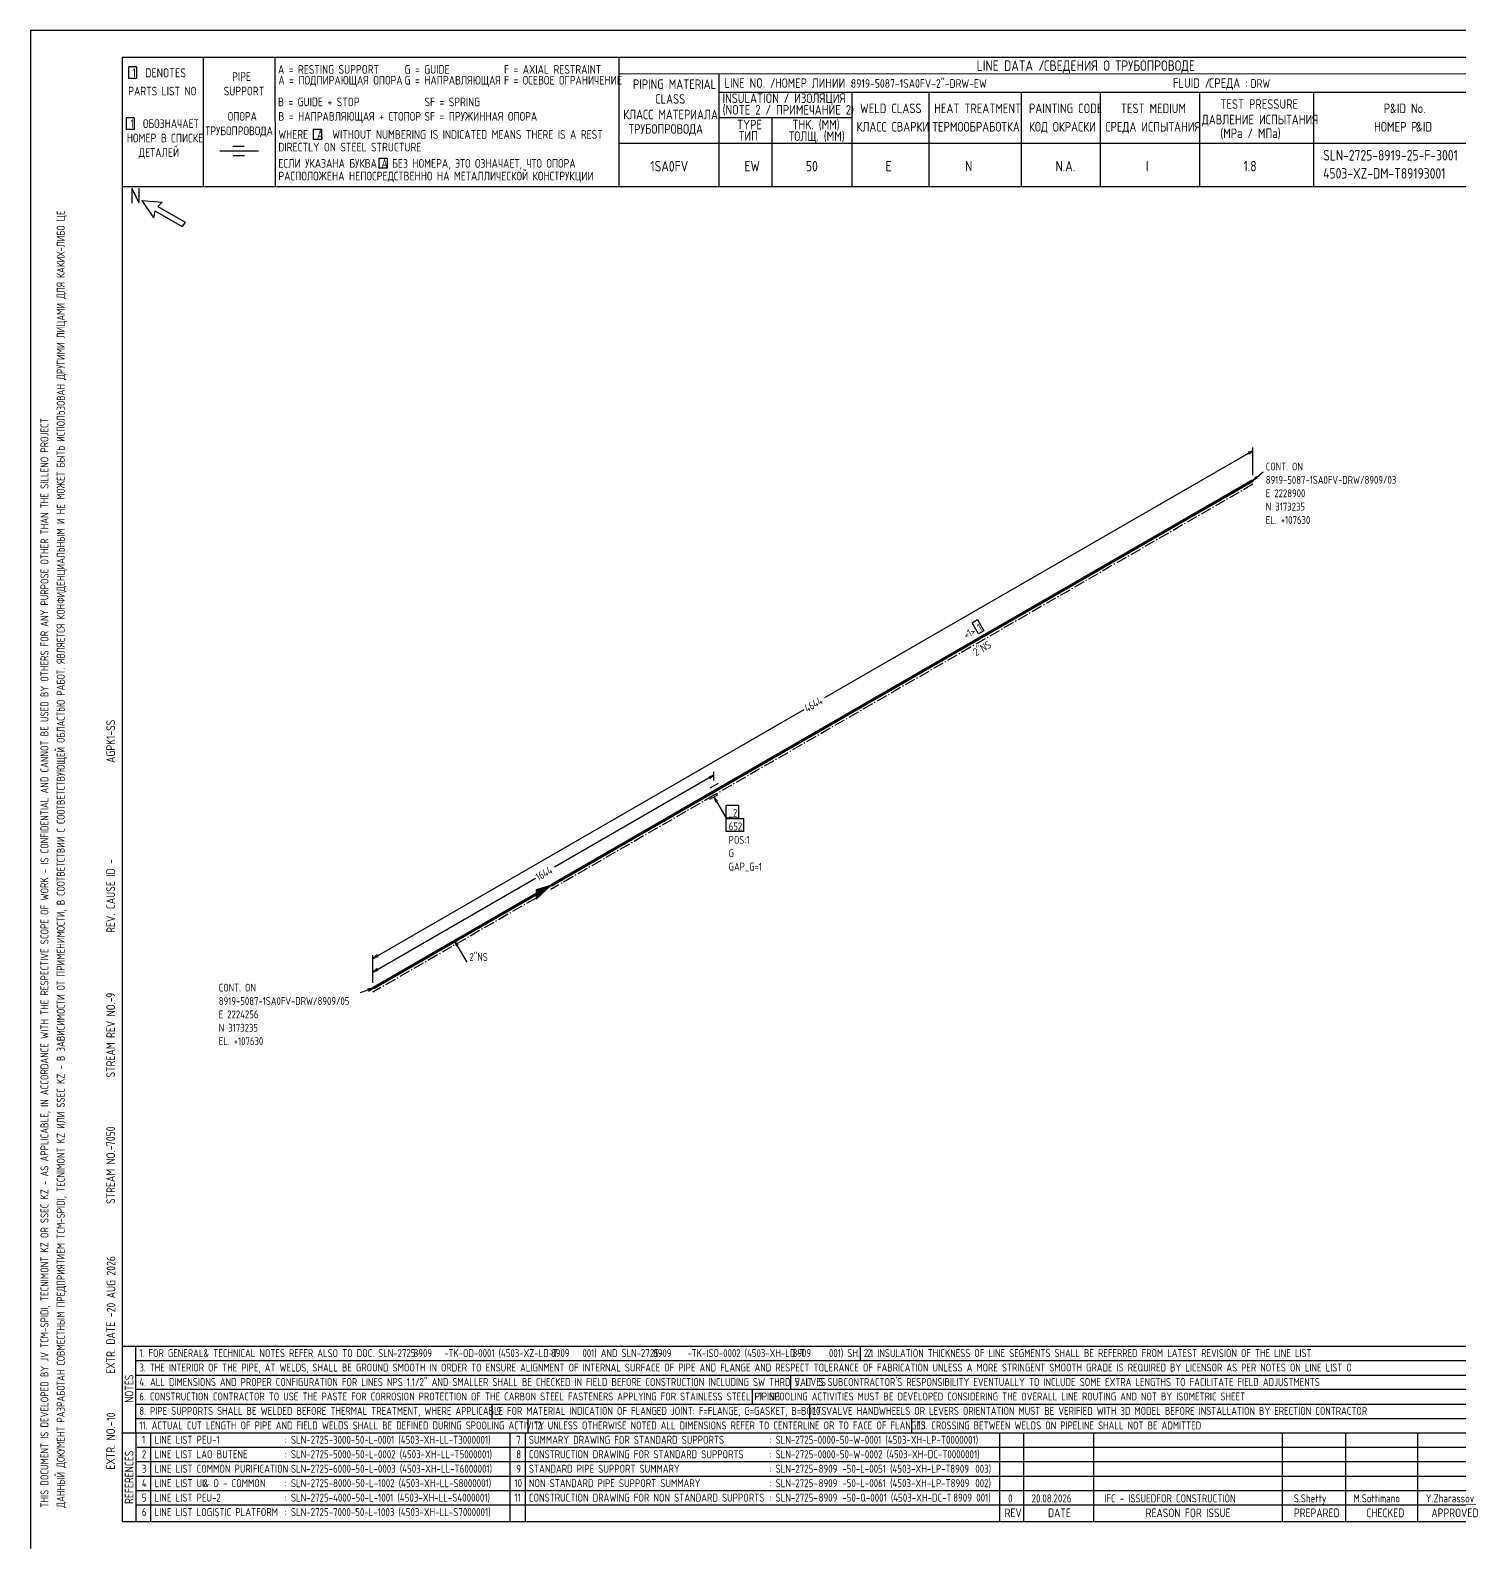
# Model space of a CAD drawing. Extents: x -1005 to 594, y -998 to 420.
# Drawn here: x 0 to 395.2, y 0 to 420 of the extents above; entities that cross this region are included whole.
import ezdxf

# ---------------------------------------------------------------- set-up
doc = ezdxf.new("R2010")
doc.units = 0
doc.linetypes.add('GT111', pattern=[4.5, 3, -0.6, 0.3, -0.6])
doc.styles.add('TTFN17', font='GOST type A')

msp = doc.modelspace()

# ---------------------------------------------------------------- linework, layer by layer
at = {"layer": 'GT_1', "flags": 128}
for points in [[(0, 420), (0, 0)], [(594, 420), (0, 420)], [(589.1, 412.5), (25.4, 412.5)], [(25.4, 412.5), (25.4, 7.5)], [(47.8, 412.5), (47.8, 376.7)], [(67.6, 412.5), (67.7, 376.7)], [(162.7, 412.5), (162.7, 376.7)], [(29.3, 409.9), (27.1, 409.9)], [(27.1, 409.9), (27.1, 406.7)], [(29.3, 409.9), (29.3, 406.7)], [(589.1, 408), (162.7, 407.9)], [(190.3, 407.8), (190.3, 376.7)], [(29.3, 406.7), (27.1, 406.7)], [(190.3, 402.9), (402.7, 402.9)], [(227.1, 402.9), (227.1, 376.7)], [(248.4, 402.9), (248.4, 376.8)], [(273.9, 402.9), (273.9, 376.7)], [(295.8, 402.9), (295.8, 376.7)], [(323.2, 402.9), (323.2, 376.7)], [(354.8, 402.9), (354.8, 376.8)], [(28.7, 395.8), (26.5, 395.8)], [(26.5, 395.8), (26.5, 392.6)], [(28.7, 395.8), (28.7, 392.6)], [(227.1, 395.8), (190.3, 395.8)], [(205, 395.8), (205, 376.7)], [(28.7, 392.6), (26.5, 392.6)], [(80.5, 392.6), (78.2, 392.6)], [(78.2, 392.6), (78.2, 389.8)], [(80.5, 392.6), (80.5, 389.8)], [(63.1, 386.6), (52.4, 386.6)], [(59.1, 387.9), (56, 387.9)], [(80.5, 389.8), (78.2, 389.8)], [(230.2, 388.7), (162.7, 388.7)], [(402.7, 388.7), (226.9, 388.7)], [(59.2, 385.3), (56.1, 385.3)], [(98.6, 384.6), (96.3, 384.6)], [(96.3, 384.6), (96.3, 381.9)], [(98.6, 384.6), (98.6, 381.9)], [(98.6, 381.9), (96.3, 381.9)], [(402.7, 376.7), (25.4, 376.7)], [(30.8, 372.9), (34, 368.1)], [(30.8, 372.9), (36.4, 372.5)], [(34.4, 370.1), (34, 368.1)], [(34.4, 370.1), (42, 365.7)], [(36.4, 372.5), (35.2, 371.3)], [(35.2, 371.3), (42.8, 366.9)], [(42.8, 366.9), (42, 365.7)], [(338.02, 303.73), (219.6, 235.4)], [(336.9, 302.75), (338.02, 303.73), (336.6, 303.2)], [(338.02, 296.98), (338.02, 304.62)], [(338.02, 295.48), (340.88, 297.88)], [(339, 296.6), (338.02, 295.48), (339.3, 296.23)], [(260.4, 256.1), (261.82, 257), (263.62, 253.93), (262.12, 253.1), (260.4, 256.1)], [(94.72, 163.25), (213.97, 232.1)], [(189, 212.45), (189, 214.85)], [(189, 213.95), (144.9, 188.53)], [(187.88, 212.97), (189, 213.95), (187.57, 213.43)], [(190.2, 211.62), (187.88, 210.35)], [(187.88, 207.35), (190.2, 208.62)], [(189.97, 206.82), (189, 207.95), (189.53, 206.53)], [(189, 207.95), (192.38, 202.1)], [(192.38, 205.7), (195.75, 205.7), (195.75, 202.1), (192.38, 202.1), (192.38, 205.7)], [(192.38, 201.95), (197.18, 201.95), (197.18, 198.35), (192.38, 198.35), (192.38, 201.95)], [(94.72, 159.5), (139.65, 185.45)], [(139.8, 181.03), (139.8, 179.68), (143.93, 183.43), (139.8, 182.22), (139.8, 179.82), (143.55, 183.2), (139.8, 182.15), (139.8, 180.05), (143.1, 182.97), (139.8, 181.93), (139.8, 180.2), (142.72, 182.68), (139.8, 181.78), (139.8, 180.35), (142.35, 182.53), (139.8, 181.62), (139.8, 180.5), (141.9, 182.22), (139.8, 181.47), (139.8, 180.72), (141.6, 182.07), (139.8, 181.25), (139.8, 180.88), (141.15, 181.78), (139.8, 181.1), (139.8, 181.03), (143.93, 183.43)], [(118.28, 166.93), (117.3, 168.05), (117.83, 166.62)], [(117.3, 168.05), (120.67, 162.2)], [(95.85, 164.22), (94.72, 163.25), (96.15, 163.78)], [(94.72, 156.5), (94.72, 164.15)], [(95.85, 160.47), (94.72, 159.5), (96.15, 160.03)], [(94.72, 156.5), (94.72, 160.4)], [(94.72, 155), (91.2, 153.72)], [(93.45, 154.25), (94.72, 155), (93.22, 154.78)], [(25.3, 56), (402.7, 56)], [(29.1, 56), (29.2, 7.5)], [(229.4, 56), (229.4, 52)], [(29.1, 52), (402.7, 52)], [(29.1, 48), (402.7, 48)], [(210.2, 48), (210.2, 44)], [(402.7, 44), (29.1, 44)], [(199.6, 44), (199.6, 40)], [(29.2, 40), (402.7, 40)], [(127.6, 40), (127.6, 36)], [(215.4, 40), (215.4, 36)], [(29.1, 36), (402.7, 36)], [(137.5, 36), (137.5, 32)], [(243.6, 36), (243.6, 32)], [(25.2, 32), (402.7, 32)], [(33.2, 32), (33.2, 7.6)], [(132.6, 32), (132.6, 7.6)], [(136.8, 32), (136.8, 7.6)], [(267.9, 32), (267.9, 7.5)], [(274.6, 32), (274.6, 7.5)], [(293.9, 32), (293.9, 7.5)], [(346.1, 32), (346.1, 7.5)], [(363.6, 32), (363.6, 7.5)], [(383.5, 32), (383.5, 7.5)], [(402.7, 28), (29.5, 28)], [(402.7, 24), (29.1, 24)], [(402.7, 20), (29.1, 20)], [(402.7, 16), (29.1, 16)], [(402.7, 12), (29.2, 12)], [(25.4, 7.5), (589.1, 7.5)], [(0, 0), (0, 0)]]:
    msp.add_lwpolyline(points, dxfattribs=at)
at = {"layer": 'GT_1', "const_width": 0.8, "flags": 128}
for points in [[(189, 209.45), (338.02, 295.48)], [(143.93, 183.43), (189, 209.45)], [(94.72, 155), (139.8, 181.03)]]:
    msp.add_lwpolyline(points, dxfattribs=at)
at = {"layer": 'GT_1', "linetype": 'GT111', "flags": 128}
for points in [[(338.02, 294.43), (189, 208.4)], [(189, 208.4), (143.93, 182.38)], [(139.8, 179.97), (94.72, 153.95)]]:
    msp.add_lwpolyline(points, dxfattribs=at)

# ---------------------------------------------------------------- texts
at = {"layer": 'GT_1', "style": 'TTFN17'}
for s, height, p in [('LINE DATA /', 2.8875, (261.63, 408.8)), ('СВЕДЕНИЯ О ТРУБОПРОВОДЕ', 2.8875, (280.23, 408.8)), (' 1  DENOTES', 2.5025, (26.88, 407)), (' PIPE', 2.406, (54.56, 406)), ('A = RESTING SUPPORT', 2.4062, (68.46, 408)), ('A = ПОДПИРАЮЩАЯ ОПОРА', 2.4062, (68.56, 405)), ('G = GUIDE', 2.406, (103.46, 408)), ('G = НАПРАВЛЯЮЩАЯ', 2.4062, (103.46, 405)), ('F = AXIAL RESTRAINT', 2.4062, (130.96, 408)), ('F = ОСЕВОЕ ОГРАНИЧЕНИЕ', 2.4062, (130.96, 405)), ('PARTS LIST NO', 2.4062, (27.06, 402)), ('SUPPORT', 2.406, (53.46, 402)), ('PIPING MATERIAL', 2.6469, (166.6, 403.8)), ('LINE NO. /', 2.647, (191.9, 404.1)), ('НОМЕР ЛИНИИ :', 2.5987, (205.89, 404.1)), ('8919-5087-1SA0FV-2"-DRW-EW', 2.4062, (226.86, 404.1)), ('FLUID /', 2.647, (315.9, 404.1)), ('СРЕДА :', 2.647, (325.9, 404.1)), ('DRW', 2.406, (337.36, 404.1)), ('B = GUIDE + STOP', 2.4062, (68.46, 399)), ('SF = SPRING', 2.4062, (108.96, 399)), ('CLASS', 2.647, (172.7, 399.7)), ('(NOTE 2 / ПРИМЕЧАНИЕ 2)', 2.6469, (191.4, 396.7)), ('INSULATION / ИЗОЛЯЦИЯ', 2.6469, (191.4, 399.9)), ('WELD CLASS', 2.647, (229.4, 397.1)), ('HEAT TREATMENT', 2.6469, (249.9, 397.1)), ('PAINTING CODE', 2.6469, (276.1, 397.1)), ('TEST MEDIUM', 2.6469, (301.5, 397.1)), ('TEST PRESSURE', 2.6469, (329, 398.3)), ('P', 2.65, (374.2, 397.1)), ('&ID No.', 2.647, (375.91, 397.1)), (' 1  ОБОЗНАЧАЕТ', 2.4062, (26.46, 393)), ('ОПОРА', 2.406, (54.56, 395)), ('B = НАПРАВЛЯЮЩАЯ + СТОПОР', 2.4062, (68.56, 395)), ('SF = ПРУЖИННАЯ ОПОРА', 2.4062, (108.96, 395)), ('КЛАСС МАТЕРИАЛА', 2.6469, (163.9, 395.4)), ('TYPE', 2.647, (195.4, 392.6)), ('THK. (MM)', 2.647, (210.7, 392.6)), ('ДАВЛЕНИЕ ИСПЫТАНИЯ', 2.6469, (323.9, 394)), ('НОМЕР В СПИСКЕ', 2.4062, (26.66, 389)), ('ТРУБОПРОВОДА', 2.4062, (48.36, 391)), ('WHERE  A  WITHOUT NUMBERING IS INDICATED MEANS THERE IS A REST', 2.4062, (68.56, 390)), ('ТРУБОПРОВОДА', 2.6469, (165.4, 391.4)), ('ТИП', 2.647, (195.9, 389.5)), ('ТОЛЩ. (ММ)', 2.647, (209.7, 389.4)), ('КЛАСС СВАРКИ', 2.6469, (228.4, 392)), ('ТЕРМООБРАБОТКА', 2.6469, (249.4, 392)), ('КОД ОКРАСКИ', 2.6469, (276.1, 392)), ('СРЕДА ИСПЫТАНИЯ', 2.6469, (297.2, 392)), ('(MPa / МПа)', 2.6469, (329, 390.2)), ('НОМЕР P', 2.647, (371.5, 392)), ('&ID', 2.647, (383.1, 392)), ('ДЕТАЛЕЙ', 2.406, (29.96, 385)), ('DIRECTLY ON STEEL STRUCTURE', 2.4062, (68.56, 386.5)), ('SLN-2725-8919-25-F-3001', 2.8875, (357.43, 384)), ('ЕСЛИ УКАЗАНА БУКВА A БЕЗ НОМЕРА, ЭТО ОЗНАЧАЕТ, ЧТО ОПОРА', 2.4062, (68.56, 382)), ('1SA0FV', 2.888, (171.43, 381)), ('EW', 2.888, (197.43, 381)), ('50', 2.888, (214.43, 381)), ('E', 2.89, (236.43, 381)), ('N', 2.89, (258.43, 381)), ('N.A.', 2.888, (283.43, 381)), ('I', 2.89, (308.43, 381)), ('1.8', 2.888, (335.43, 381)), ('РАСПОЛОЖЕНА НЕПОСРЕДСТВЕННО НА МЕТАЛЛИЧЕСКОЙ КОНСТРУКЦИИ', 2.4062, (68.56, 378.5)), ('4503-XZ-DM-T89193001', 2.8875, (357.43, 379)), ('N', 4.33, (27.55, 372.1)), ('CONT. ON', 2.166, (341.57, 298.25)), ('8919-5087-1SA0FV-DRW/8909/03', 2.1656, (341.57, 294.55)), ('E 2228900', 2.166, (341.57, 290.86)), ('N 3173235', 2.166, (341.57, 287.16)), ('EL. +107630', 2.1656, (341.57, 283.46)), ('_2', 2.166, (193.07, 202.47)), ('652', 2.166, (193.07, 198.72)), ('POS:1', 2.166, (193.07, 194.97)), ('G', 2.17, (193.07, 191.28)), ('GAP_G=1', 2.166, (193.07, 187.58)), ('2"NS', 2.166, (121.38, 162.57)), ('CONT. ON', 2.166, (52.09, 154.1)), ('8919-5087-1SA0FV-DRW/8909/05', 2.1656, (52.09, 150.4)), ('E 2224256', 2.166, (52.09, 146.71)), ('N 3173235', 2.166, (52.09, 143.01)), ('EL. +107630', 2.1656, (52.09, 139.31)), ('1. FOR GENERAL', 2.1849, (30.13, 53)), ('& TECHNICAL NOTES REFER ALSO TO DOC. SLN-2725-      -TK-OD-0001 (4503-XZ-LD-T      001) AND SLN-2725-      -TK-ISO-0002 (4503-XH-LD-T      001) SH. 2.1', 2.18487, (47.87, 53)), ('8909', 2.185, (105.93, 53)), ('8909', 2.185, (143.93, 53)), ('8909', 2.185, (172.13, 53)), ('8909', 2.185, (210.73, 53)), ('2. INSULATION THICKNESS OF LINE SEGMENTS SHALL BE REFERRED FROM LATEST REVISION OF THE LINE LIST', 2.1849, (231.33, 53)), ('3. THE INTERIOR OF THE PIPE, AT WELDS, SHALL BE GROUND SMOOTH IN ORDER TO ENSURE ALIGNMENT OF INTERNAL SURFACE OF PIPE AND FLANGE AND RESPECT TOLERANCE OF FABRICATION UNLESS A MORE STRINGENT SMOOTH GRADE IS REQUIRED BY LICENSOR AS PER NOTES ON LINE LIST O', 2.18487, (30.13, 49)), ('4. ALL DIMENSIONS AND PROPER CONFIGURATION FOR LINES NPS 1.1/2" AND SMALLER SHALL BE CHECKED IN FIELD BEFORE CONSTRUCTION INCLUDING SW THRD VALVES', 2.18487, (30.13, 45)), ("5. IT IS SUBCONTRACTOR'S RESPONSIBILITY EVENTUALLY TO INCLUDE SOME EXTRA LENGTHS TO FACILITATE FIELD ADJUSTMENTS", 2.18487, (211.33, 45)), ('6. CONSTRUCTION CONTRACTOR TO USE THE PASTE FOR CORROSION PROTECTION OF THE CARBON STEEL FASTENERS APPLYING FOR STAINLESS STEEL PIPING', 2.18487, (30.13, 41)), ('7. SPOOLING ACTIVITIES MUST BE DEVELOPED CONSIDERING THE OVERALL LINE ROUTING AND NOT BY ISOMETRIC SHEET', 2.18487, (201.33, 41)), ('8. PIPE SUPPORTS SHALL BE WELDED BEFORE THERMAL TREATMENT, WHERE APPLICABLE', 2.1849, (30.13, 37)), ('9. FOR MATERIAL INDICATION OF FLANGED JOINT: F=FLANGE, G=GASKET, B=BOLTS', 2.1849, (128.83, 37)), ('10. VALVE HANDWHEELS OR LEVERS ORIENTATION MUST BE VERIFIED WITH 3D MODEL BEFORE INSTALLATION BY ERECTION CONTRACTOR', 2.18487, (216.33, 37)), ('11. ACTUAL CUT LENGTH OF PIPE AND FIELD WELDS SHALL BE DEFINED DURING SPOOLING ACTIVITY', 2.1849, (30.13, 33)), ('12. UNLESS OTHERWISE NOTED ALL DIMENSIONS REFER TO CENTERLINE OR TO FACE OF FLANGES', 2.1849, (139.33, 33)), ('13. CROSSING BETWEEN WELDS ON PIPELINE SHALL NOT BE ADMITTED', 2.1849, (245.33, 33)), ('1', 2.21, (30.83, 29)), ('LINE LIST PEU-1', 2.2138, (34.33, 29)), (': SLN-2725-3000-50-L-0001 (4503-XH-LL-T3000001)', 2.2138, (70.33, 29)), ('7', 2.21, (134.33, 29)), ('SUMMARY DRAWING FOR STANDARD SUPPORTS', 2.2138, (137.83, 29)), (': SLN-2725-0000-50-W-0001 (4503-XH-LP-T0000001)', 2.2138, (204.33, 29)), ('2', 2.21, (30.83, 25)), ('LINE LIST LAO BUTENE', 2.2138, (34.33, 25)), (': SLN-2725-5000-50-L-0002 (4503-XH-LL-T5000001)', 2.2138, (70.33, 25)), ('8', 2.21, (134.33, 25)), ('CONSTRUCTION DRAWING FOR STANDARD SUPPORTS', 2.2138, (137.83, 25)), (': SLN-2725-0000-50-W-0002 (4503-XH-DC-T0000001)', 2.2138, (204.33, 25)), ('3', 2.21, (30.83, 21)), ('LINE LIST COMMON PURIFICATION', 2.2138, (34.33, 21)), (': SLN-2725-6000-50-L-0003 (4503-XH-LL-T6000001)', 2.2138, (70.33, 21)), ('9', 2.21, (134.33, 21)), ('STANDARD PIPE SUPPORT SUMMARY', 2.2138, (137.83, 21)), (': SLN-2725-      -50-L-0051 (4503-XH-LP-T      003)', 2.2138, (204.33, 21)), ('8909', 2.214, (217.93, 21)), ('8909', 2.214, (254.33, 21)), ('4', 2.21, (30.83, 17)), ('LINE LIST UI', 2.2138, (34.33, 17)), ('& O - COMMON', 2.2138, (47.85, 17)), (': SLN-2725-8000-50-L-1002 (4503-XH-LL-S8000001)', 2.2138, (70.33, 17)), ('10', 2.214, (133.83, 17)), ('NON STANDARD PIPE SUPPORT SUMMARY', 2.2138, (137.83, 17)), (': SLN-2725-      -50-L-0061 (4503-XH-LP-T      002)', 2.2138, (204.33, 17)), ('8909', 2.214, (217.93, 17)), ('8909', 2.214, (254.43, 17)), ('5', 2.21, (30.83, 13)), ('LINE LIST PEU-2', 2.2138, (34.33, 13)), (': SLN-2725-4000-50-L-1001 (4503-XH-LL-S4000001)', 2.2138, (70.33, 13)), ('11', 2.214, (133.83, 13)), ('CONSTRUCTION DRAWING FOR NON STANDARD SUPPORTS', 2.2138, (137.83, 13)), (': SLN-2725-      -50-Q-0001 (4503-XH-DC-T      001)', 2.2138, (204.33, 13)), ('8909', 2.214, (217.93, 13)), ('8909', 2.214, (255.13, 13)), ('0', 2.21, (270.33, 12.8)), ('20.08.2026', 2.214, (276.83, 12.8)), ('IFC - ISSUEDFOR CONSTRUCTION', 2.2138, (296.93, 12.8)), ('S.Shetty', 2.214, (349.33, 12.8)), ('M.Sottimano', 2.2138, (365.83, 12.8)), ('Y.Zharassov', 2.2138, (385.83, 12.8)), ('6', 2.21, (30.83, 9)), ('LINE LIST LOGISTIC PLATFORM', 2.2138, (34.33, 9)), (': SLN-2725-7000-50-L-1003 (4503-XH-LL-S7000001)', 2.2138, (70.33, 9)), ('REV', 2.406, (269.36, 8.7)), ('DATE', 2.406, (281.36, 8.7)), ('REASON FOR ISSUE', 2.4062, (308.36, 8.7)), ('PREPARED', 2.406, (349.36, 8.7)), ('CHECKED', 2.406, (369.36, 8.7)), ('APPROVED', 2.406, (387.36, 8.7))]:
    msp.add_text(s, height=height, dxfattribs=at).set_placement(p)
for s, height, rotation, p in [('ДАННЫЙ ДОКУМЕНТ РАЗРАБОТАН СОВМЕСТНЫМ ПРЕДПРИЯТИЕМ TCM-SPIDI, TECNIMONT KZ ИЛИ SSEC KZ - В ЗАВИСИМОСТИ ОТ ПРИМЕНИМОСТИ, В СООТВЕТСТВИИ С СООТВЕТСТВУЮЩЕЙ ОБЛАСТЬЮ РАБОТ. ЯВЛЯЕТСЯ КОНФИДЕНЦИАЛЬНЫМ И НЕ МОЖЕТ БЫТЬ ИСПОЛЬЗОВАН ДРУГИМИ ЛИЦАМИ ДЛЯ КАКИХ-ЛИБО ЦЕ', 2.21375, 90, (9.5, 11.33)), ('THIS DOCUMENT IS DEVELOPED BY JV TCM-SPIDI, TECNIMONT KZ OR SSEC KZ - AS APPLICABLE, IN ACCORDANCE WITH THE RESPECTIVE SCOPE OF WORK - IS CONFIDENTIAL AND CANNOT BE USED BY OTHERS FOR ANY PURPOSE OTHER THAN THE SILLENO PROJECT', 2.21375, 90, (5, 11.33)), ('<1>', 2.166, 30, (258.79, 251.54)), ('1', 2.17, 30, (262.57, 253.72)), ('2"NS', 2.166, 30, (261.5, 246.85)), ('4644', 2.166, 30, (214.79, 231.28)), ('AGPK1-SS', 2.406, 90, (23.4, 217.36)), ('REV. CAUSE ID -', 2.4062, 90, (23.4, 170.36)), ('1644', 2.166, 30, (140.48, 184.63)), ('9', 2.41, 90, (23.4, 152.36)), ('STREAM REV NO.-', 2.4062, 90, (23.4, 130.36)), ('7050', 2.406, 90, (23.4, 111.36)), ('STREAM NO.-', 2.4062, 90, (23.4, 95.36)), ('20 AUG 2026', 2.4062, 90, (23.5, 65.36)), ('EXTR. DATE -', 2.4062, 90, (23.4, 48.36)), ('NOTES', 2.406, 90, (28.5, 40.36)), ('EXTR. NO.-', 2.406, 90, (23.4, 21.86)), ('10', 2.406, 90, (23.5, 35.36)), ('REFERENCES', 2.406, 90, (28.5, 12.36))]:
    msp.add_text(s, height=height, rotation=rotation, dxfattribs=at).set_placement(p)

doc.saveas('drawing.dxf')
